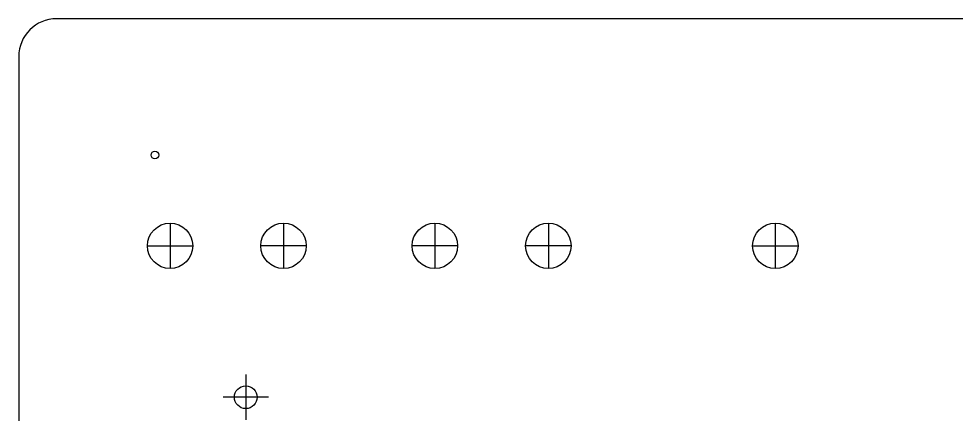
# Model space of a CAD drawing. Header units: millimetres. Extents: x -60 to 300, y -300 to 180.
# Drawn here: x 0 to 123.9, y 127.8 to 180 of the extents above; entities that cross this region are included whole.
import ezdxf

# ---------------------------------------------------------------- set-up
doc = ezdxf.new("R2010")
doc.units = ezdxf.units.MM
doc.linetypes.add('ACAD_ISO02W100', pattern=[15, 12, -3])
doc.layers.add('dimensions', color=16, linetype='ACAD_ISO02W100', lineweight=25, true_color=0x7f0000)
doc.layers.add('drills', color=2, linetype='Continuous', lineweight=25, true_color=0xffff00)

msp = doc.modelspace()

# ---------------------------------------------------------------- linework, layer by layer
at = {"layer": 'dimensions'}
for p, q in [((20, 153), (20, 147)), ((35, 153), (35, 147)), ((55, 153), (55, 147)), ((70, 153), (70, 147)), ((100, 153), (100, 147)), ((17, 150), (23, 150)), ((38, 150), (32, 150)), ((58, 150), (52, 150)), ((73, 150), (67, 150)), ((97, 150), (103, 150)), ((30, 133), (30, 127)), ((33, 130), (27, 130))]:
    msp.add_line(p, q, dxfattribs=at)
at = {"layer": 'drills'}
for p, q in [((240, 180), (5, 180)), ((0, 175), (0, 0))]:
    msp.add_line(p, q, dxfattribs=at)
for centre, radius in [((18, 162), 0.5), ((20, 150), 3), ((35, 150), 3), ((55, 150), 3), ((70, 150), 3), ((100, 150), 3), ((30, 130), 1.5)]:
    msp.add_circle(centre, radius, dxfattribs=at)
msp.add_arc((5, 175), 5, 90, 180, dxfattribs=at)

doc.saveas('drawing.dxf')
